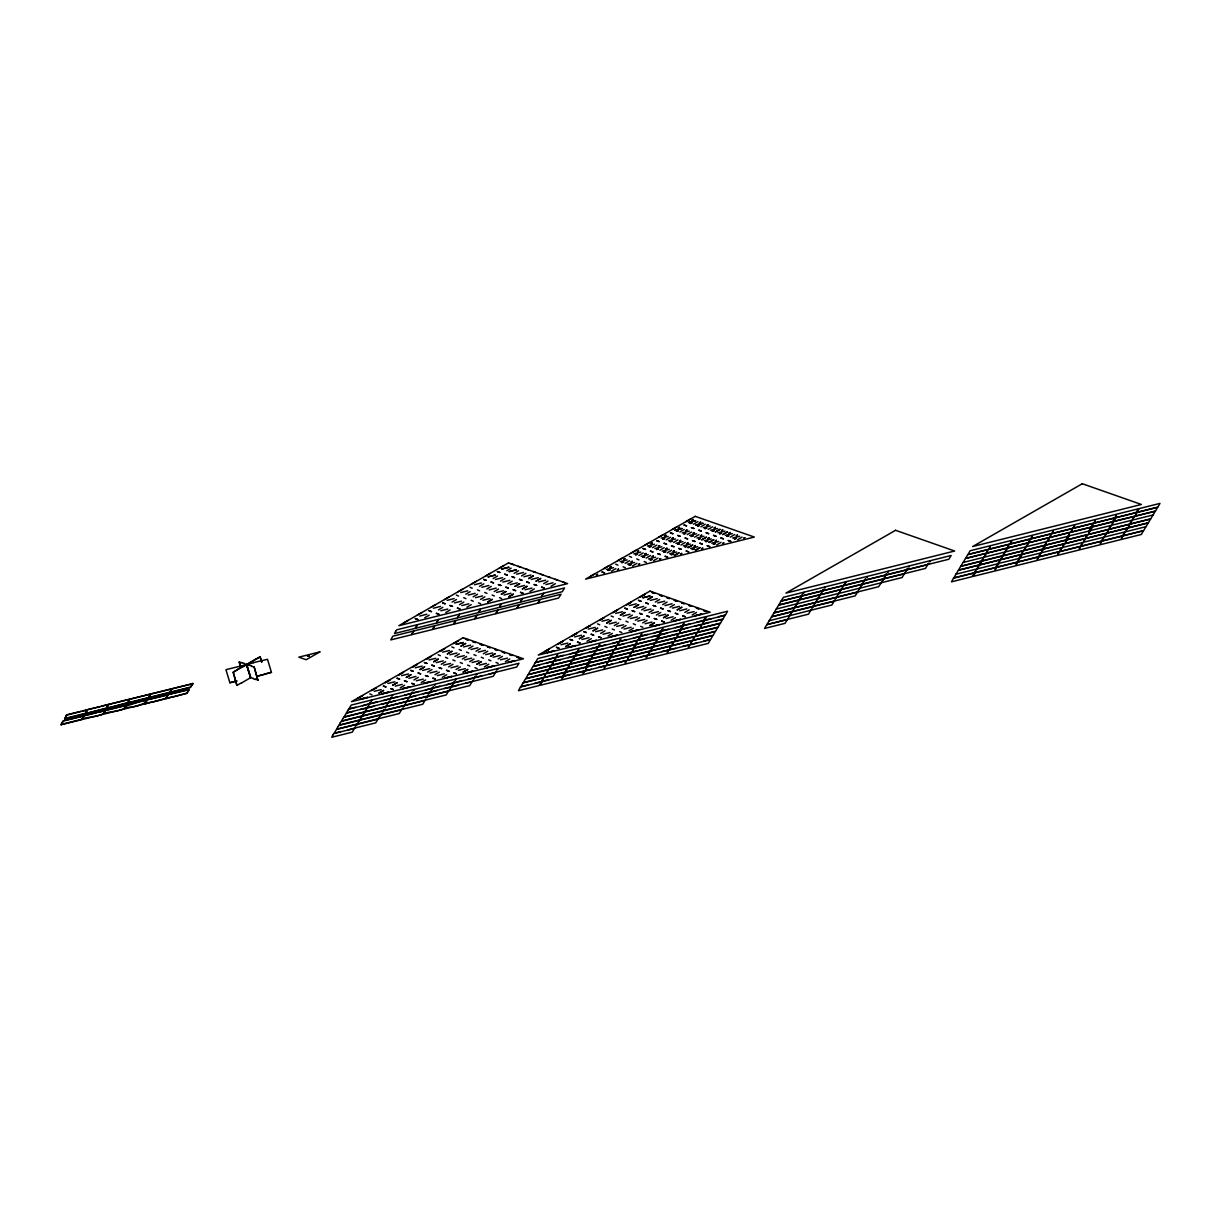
<?xml version="1.0" encoding="UTF-8"?>
<svg xmlns="http://www.w3.org/2000/svg" width="1221" height="1221" viewBox="0 0 1221 1221"><rect width="100%" height="100%" fill="white"/><g stroke="black" fill="none" stroke-linecap="round" stroke-linejoin="round"><path stroke-width="1.5" d="M61.538 723.32L63.324 720.741L83.913 715.888L78.861 717.154M65.919 716.086L66.682 714.834L192.979 683.607L190.445 687.438L169.933 692.551L171.459 690.048M98.199 712.331L104.96 710.637L84.356 715.491L81.639 719.642L61.126 724.755L63.4 721L77.213 717.49M100.107 706.715L87.714 709.584L85.256 713.675L64.744 718.787L66.758 715.094L80.83 711.522M61.126 724.755L61.889 723.504M64.744 718.787L66.27 716.284M61.05 724.496L81.563 719.383C83.074 717.353 96.154 717.338 102.595 714.132C103.877 712.148 117.109 711.98 123.642 708.897C123.733 707.02 133.165 707.737 138.004 705.585M96.49 712.682L84.447 715.75L83.165 717.139L83.837 715.628M64.667 718.528L85.18 713.415L86.691 710.897L85.791 713.537L106.212 708.165L107.738 705.662L106.822 708.287L127.259 702.914L129.38 700.533M82.173 719.52L102.686 714.392L105.403 710.256L125.992 705.387L105.479 710.515L104.197 711.889L104.869 710.378M85.791 713.537L106.303 708.424L108.837 704.593M125.229 706.654L125.916 705.128M103.205 714.27L123.718 709.157L126.435 705.005L146.947 699.892L145.772 702.594M171.367 689.789L169.414 692.689L148.901 697.802L150.824 693.849L148.367 697.924L127.854 703.052L129.792 699.099L129.029 700.35M140.247 701.495L125.153 706.394M137.958 705.662L146.047 702.518M166.819 697.344L167.994 694.642L147.482 699.755L146.276 701.403L146.947 699.892M124.237 709.019L144.75 703.907L145.436 702.396M167.079 697.283L165.797 698.656L145.284 703.769L145.955 702.258M152.045 701.877L145.284 703.769M152.121 702.136L159.051 700.35M159.005 700.411L165.72 698.397L166.468 697.145M173.153 696.886L186.752 693.146L189.026 689.392L168.513 694.505L167.308 696.153L167.994 694.642M188.614 690.842L186.828 693.421L166.315 698.534L167.002 697.023M188.263 690.643L189.026 689.392M169.856 692.292L190.369 687.179L192.903 683.348M261.889 661.98L260.104 656.806L246.947 664.499L225.946 669.673L229.884 682.737L236.813 680.952M237.607 669.474L233.303 672.252L236.905 685.363L233.104 672.267L246.459 664.56L250.778 677.518L241.544 683.012M253.617 662.56L267.506 659.309L271.428 672.374L257.875 676.037L264.804 674.251M264.682 674.068L271.474 672.298M341.025 731.562L334.203 733.211L336.477 729.456L356.975 724.328L356.227 725.579L357.509 724.206L378.022 719.093L375.747 722.847L355.235 727.96L355.464 726.846L354.701 728.098L347.771 730.082M353.098 711.461L346.291 713.217L344.017 716.971L364.53 711.858L365.812 710.469L365.064 711.721L385.577 706.608L386.859 705.219L386.095 706.486L406.608 701.358L407.89 699.984L407.142 701.236L427.64 696.123L428.403 694.871L428.174 695.985L448.687 690.872L449.969 689.483L449.206 690.735L469.719 685.622L471.993 681.867L465.43 683.256M355.769 707.218L348.931 708.852L351.205 705.097L371.718 699.984L370.955 701.236L372.252 699.847L392.765 694.734L392.002 695.985L393.284 694.596L413.797 689.483L413.568 690.613L414.316 689.361L434.829 684.248L434.6 685.363L435.363 684.111L455.876 678.998L455.112 680.25L456.395 678.861L476.907 673.748L476.159 674.999L477.442 673.61L497.954 668.498L497.191 669.749L498.473 668.375L518.986 663.262L516.712 667.017L496.199 672.13L496.428 671.001L495.68 672.267L488.736 674.251M360.241 709.477L366.804 708.104L366.056 709.355L367.338 707.966L374.13 706.211M362.515 705.723L369.444 703.739L370.207 702.487L369.978 703.601L376.846 701.892M374.221 691.3L381.196 689.621M419.749 616.071L426.816 614.239M413.827 630.967L411.279 634.798L390.766 639.911L392.78 636.217L561.095 594.245L558.546 598.061L538.034 603.189L539.56 600.671L537.515 603.311L517.002 608.424L519.017 604.731M416.04 627.121L416.804 625.869M387.896 683.455L394.856 681.791M433.424 608.241L440.476 606.41M381.273 704.227L387.851 702.853L387.088 704.105L388.37 702.716L395.161 700.961M383.547 700.472L390.491 698.488L391.239 697.237L391.01 698.366L397.848 696.718M395.222 686.126L402.228 684.37M401.572 675.625L408.531 673.961M440.842 610.744L447.802 609.065M447.145 600.335L454.151 598.58M434.859 625.717L432.326 629.548L411.813 634.661L412.805 632.28M437.072 621.871L437.835 620.619M408.882 678.296L415.949 676.465M415.232 667.795L422.207 666.132M454.502 602.915L461.523 601.159M460.76 592.567L467.78 590.827M402.32 698.992L408.882 697.603L408.119 698.855L409.417 697.481L416.208 695.711M404.594 695.222L411.523 693.253L412.286 691.986L412.042 693.116L418.925 691.391M416.3 680.799L423.275 679.12M422.558 670.466L429.609 668.635M428.907 659.966L435.882 658.302M461.828 605.57L468.833 603.83M468.177 595.085L475.183 593.33M474.435 584.737L481.44 582.997M455.906 620.482L453.357 624.297L432.845 629.41L433.837 627.045M458.119 616.62L458.882 615.369M429.975 672.969L436.935 671.291M436.233 662.637L443.238 660.882M442.582 652.136L449.542 650.472M475.549 597.664L482.554 595.924M481.852 587.255L488.858 585.5M423.351 693.742L429.929 692.353L429.166 693.604L430.448 692.231L437.24 690.476M425.625 689.987L432.555 688.003L433.318 686.751L433.089 687.866L439.972 686.156M437.286 675.625L444.352 673.809M443.635 665.14L450.61 663.461M449.893 654.792L456.959 652.976M482.906 600.259L489.88 598.58M489.163 589.911L496.23 588.095M495.467 579.502L502.533 577.67M479.151 611.385L479.914 610.118M476.938 615.231L474.923 618.925L495.436 613.812L497.481 611.172M450.961 667.795L458.028 665.979M457.31 657.31L464.285 655.631M463.568 646.962L470.634 645.146M496.581 592.414L503.556 590.75M502.838 582.081L509.859 580.326M444.398 688.491L450.961 687.118L450.198 688.369L451.48 686.98L458.287 685.225M446.672 684.737L453.601 682.753L454.349 681.501L454.12 682.615L461.004 680.906M458.379 670.314L465.338 668.635M464.682 659.889L471.688 658.15M470.985 649.48L477.945 647.802M503.952 595.009L510.958 593.253M510.256 584.584L517.261 582.844M516.559 574.175L523.519 572.496M497.97 609.981L495.97 613.675L516.468 608.562L518.513 605.921M472.054 662.484L479.014 660.805M478.311 652.136L485.363 650.32M517.582 587.255L524.633 585.424M523.916 576.755L530.937 575.015M467.704 679.486L474.633 677.502L475.396 676.251L475.167 677.38L482.005 675.732M479.365 665.14L486.385 663.385M485.714 654.639L492.689 652.976M524.984 589.758L531.959 588.079M531.242 579.426L538.263 577.67M493.086 657.234L500.091 655.479M538.659 581.929L545.665 580.173M500.457 659.813L507.417 658.134M545.985 584.584L553.037 582.768M539.285 600.747L540.048 599.496M527.747 684.996L520.909 686.645L522.924 682.951L565.002 672.466L562.469 676.281L555.708 677.96M539.758 664.972L532.753 666.712L530.738 670.405L551.251 665.292L553.296 662.652L551.77 665.155L572.283 660.042L574.328 657.417L572.817 659.92L593.33 654.807L594.841 652.289L593.849 654.67L614.361 649.557L616.407 646.916L614.896 649.419L635.408 644.306M542.49 660.653L535.653 662.286L537.667 658.592L705.967 616.62L703.433 620.451L696.626 622.206M534.493 683.516L541.422 681.532L542.948 679.029L541.956 681.394L548.824 679.685M546.962 662.911L560.851 659.645M549.236 659.157L556.165 657.173L557.676 654.67L556.684 657.051L563.568 655.326M560.943 644.734L567.902 643.055M606.471 569.505L613.522 567.673M574.618 636.904L581.578 635.225M620.146 561.675L627.151 559.92M567.994 657.676L581.883 654.395M570.268 653.907L577.197 651.922L578.723 649.419L577.731 651.8L584.569 650.152M581.974 639.483L588.995 637.728M588.278 629.074L595.253 627.396M627.548 564.178L634.569 562.438M633.806 553.846L640.827 552.09M595.604 631.73L602.655 629.899M601.953 621.245L608.913 619.566M641.223 556.349L648.229 554.609M647.481 546.016L654.487 544.261M570.344 674.572L563.507 676.022L566.056 672.191L586.568 667.078L585.576 669.459L589.545 662.896L610.057 657.783L609.065 660.149L613.034 653.586L633.546 648.473L632.57 650.839L636.538 644.276L657.051 639.163L656.059 641.544L657.57 639.041L678.082 633.913L677.09 636.294L678.617 633.791L699.129 628.678L698.137 631.043L699.648 628.54L720.161 623.427L718.146 627.121L634.004 648.107M589.026 652.426L602.915 649.16M591.3 648.672L598.244 646.687L599.755 644.184L598.763 646.55L605.601 644.917M577.487 672.603L591.376 669.322M603.021 634.233L609.981 632.57M609.279 623.9L616.284 622.145M615.628 613.4L622.588 611.736M648.595 558.928L655.601 557.188M654.899 548.519L661.904 546.764M661.202 538.11L668.162 536.431M616.681 626.404L623.656 624.74M622.939 616.071L630.005 614.239M629.288 605.57L636.309 603.83M662.209 551.175L669.276 549.358M668.513 540.766L675.579 538.934M610.073 647.176L623.962 643.91M612.347 643.421L619.276 641.437L620.787 638.934L619.81 641.3L626.632 639.667M598.534 667.353L612.423 664.087M624.007 629.059L631.074 627.243M630.357 618.574L637.331 616.895M636.614 608.241L643.681 606.41M669.627 553.693L676.602 552.014M675.885 543.345L682.905 541.605M682.188 532.936L689.255 531.104M637.728 621.153L644.734 619.413M644.032 610.744L650.991 609.065M650.289 600.411L657.295 598.656M683.302 545.863L690.308 544.108M689.606 535.439L696.565 533.775M631.104 641.925L644.993 638.659M633.378 638.171L640.308 636.187L641.834 633.684L640.842 636.065L647.725 634.34M619.566 662.103L633.455 658.836M645.1 623.748L652.06 622.069M651.358 613.4L658.409 611.584M657.707 602.915L664.712 601.159M690.628 548.519L697.679 546.687M696.962 538.034L703.983 536.278M703.235 527.686L710.24 525.946M658.76 615.918L665.735 614.239M665.018 605.57L672.084 603.754M704.288 540.689L711.309 538.934M710.591 530.265L717.612 528.525M652.151 636.69L658.974 635.241L656.44 639.056L635.927 644.184L636.919 641.803L632.951 648.366L612.438 653.479L613.43 651.114L609.447 657.676L588.934 662.789L589.926 660.408L585.958 666.971L565.445 672.099L566.956 669.581L564.926 672.222L544.413 677.334L545.39 674.969L543.879 677.472L523.366 682.585L525.381 678.891L588.491 663.156M654.425 632.921L661.355 630.936L662.866 628.433L661.874 630.814L668.711 629.166M640.613 656.852L654.502 653.586M666.132 618.498L673.137 616.742M672.435 608.089L679.395 606.41M711.706 543.192L718.711 541.452M718.009 532.783L724.969 531.104M679.761 610.744L686.812 608.913M725.381 535.363L732.386 533.623M666.773 633.287L660.027 634.981L657.493 638.797L720.604 623.061L722.618 619.368L715.781 621.016M675.457 627.686L682.386 625.701L683.913 623.198L682.921 625.564L689.758 623.931M673.656 631.578L680.54 629.853L679.548 632.234L681.074 629.731L688.003 627.747M661.645 651.617L675.534 648.336M687.164 613.247L694.139 611.584M732.692 538.018L739.712 536.278M682.676 646.367L696.565 643.101M694.749 626.251L701.587 624.618L700.595 626.984L702.106 624.48L709.035 622.496M711.309 618.742L704.486 620.192L707.02 616.361L727.533 611.248L725.518 614.941L718.467 616.773M703.723 641.117L710.775 639.3L712.789 635.607L692.276 640.72L690.765 643.223L691.758 640.857L671.245 645.97L669.719 648.473L670.711 646.092L650.198 651.205L648.687 653.723L649.679 651.342L629.166 656.455L627.655 658.958L628.632 656.593L608.134 661.706L606.608 664.209L607.6 661.828L587.087 666.956M844.703 584.157L845.451 582.905M956.241 573.992L958.256 570.299L1021.367 554.563L1018.833 558.394M963.338 562.27L965.353 558.577L1091.574 527.106M976.754 568.879L978.799 566.254L977.288 568.757M983.851 557.158L985.896 554.517L984.385 557.02M997.786 563.644L999.831 561.004L998.32 563.507L1019.535 558.348L1018.009 560.851L1020.054 558.211M1004.883 551.907L1006.928 549.282L1005.417 551.785M999.022 563.461L996.473 567.277L1143.741 530.555L1145.756 526.861M1025.93 546.672L1027.975 544.032L1026.449 546.535M1046.962 541.422L1049.007 538.782L1047.496 541.285M1040.567 553.098L1039.056 555.601L1041.086 552.96M1061.598 547.847L1060.087 550.35L1062.133 547.725M1069.23 535.988L1065.353 542.414L1066.33 540.033L1045.817 545.146L1043.283 548.977L1148.473 522.741L1150.487 519.047L1129.974 524.16L1128.463 526.663L1129.456 524.297L1108.943 529.41L1107.416 531.913L1108.409 529.548L1087.896 534.661L1085.851 537.301L1087.377 534.783L1066.864 539.896M1089.04 530.921L1092.917 524.511L1091.94 526.892L1112.438 521.764L1116.33 515.354L1115.338 517.735L1135.851 512.622L1138.384 508.791L970.085 550.763L968.07 554.456L988.583 549.343L990.094 546.84L989.102 549.206L1009.614 544.093L1011.66 541.452L1010.149 543.956L1030.661 538.843L1032.172 536.34L1031.18 538.72L1051.693 533.608L1053.219 531.089L1052.227 533.47L1072.74 528.357L1074.77 525.717L1073.259 528.22L1093.772 523.107L1095.283 520.604L1094.306 522.985L1114.804 517.857M1082.645 542.612L1081.134 545.115L1083.164 542.475M1103.677 537.362L1102.166 539.865L1104.211 537.225M1110.774 525.64L1109.263 528.144L1111.308 525.503M1124.724 532.112L1123.198 534.615L1125.243 531.974M1131.821 520.39L1130.295 522.893L1132.34 520.253M1152.853 515.14L1150.838 518.833L1066.696 539.819M237.408 669.49L241.88 666.925M253.312 678.357L250.641 677.609L246.779 664.438L255.754 659.081M242.17 667.17L246.642 664.606M255.632 659.355L260.302 656.776M236.905 685.363L241.666 682.737M239.209 661.98L240.537 666.315L239.209 661.98L241.926 662.759M244.124 663.705L249.282 665.338M511.034 563.781L513.492 564.636M251.495 666.3L254.197 667.063L257.829 680.128L254.197 667.063M518.406 566.361L520.863 567.216M470.024 587.27L472.237 588.217M456.349 595.1L458.562 596.062M525.778 568.94L528.235 569.81M477.396 589.85L479.594 590.811M250.458 677.533L246.428 664.636M463.721 597.68L465.934 598.641M533.134 571.535L535.592 572.39M484.768 592.444L486.965 593.391M255.464 679.288L258.074 680.036M471.092 600.274L473.29 601.22M540.506 574.114L542.963 574.969M492.124 595.024L494.337 595.97M478.464 602.853L480.662 603.815M547.878 576.694L550.335 577.564M499.496 597.603L501.694 598.565M555.234 579.288L557.692 580.143M629.395 556.364L631.608 557.325M562.606 581.868L565.064 582.722M615.735 564.194L617.933 565.155M636.767 558.959L638.98 559.905M623.092 566.788L625.305 567.734M644.139 561.538L646.336 562.484M451.801 646.916L453.998 647.863M438.125 654.746L440.323 655.692M459.157 649.496L461.37 650.442M445.497 657.325L447.695 658.287M466.529 652.075L468.727 653.037M452.854 659.905L455.067 660.866M369.765 693.894L371.978 694.856M473.901 654.67L476.098 655.616M460.225 662.499L462.423 663.446M481.257 657.249L483.47 658.195M467.597 665.079L469.795 666.04M488.629 659.828L490.842 660.79M611.172 616.01L613.369 616.956M474.954 667.658L477.167 668.62M597.496 623.839L599.709 624.801M496.001 662.423L498.199 663.369M618.543 618.589L620.741 619.551M604.868 626.419L607.066 627.38M625.9 621.184L628.113 622.13M612.24 629.013L614.438 629.96M633.272 623.763L635.469 624.709M619.596 631.593L621.81 632.554M640.643 626.342L642.841 627.304M246.947 664.499L253.739 662.744M500.686 604.944L501.968 603.556L522.481 598.443L520.207 602.197L499.694 607.325L499.923 606.196M521.718 599.694L523.015 598.321L543.528 593.192L541.254 596.962L520.741 602.075L520.97 600.946M542.765 594.459L544.047 593.07L564.56 587.957L562.286 591.712L541.773 596.825L542.002 595.711M82.54 711.156L86.05 710.286M192.979 683.607L101.74 706.089M127.778 702.792L148.29 697.664M148.825 697.542L169.337 692.429M106.822 708.287L127.259 702.914M454.884 621.794L453.891 624.16L474.404 619.047L476.434 616.422M141.972 701.403L147.024 700.152M168.071 694.902L147.482 699.755M189.102 689.651L168.513 694.505M173.123 696.55L166.315 698.534M229.884 682.737L236.767 681.028M801.602 595.97L781.089 601.083L801.51 596.123M802.136 595.833L822.649 590.72M823.168 590.598L843.68 585.47M844.199 585.347L864.712 580.234M885.759 574.984L865.246 580.097L885.668 575.137M886.278 574.847L906.791 569.734M907.325 569.612L927.838 564.484M802.044 595.985L822.557 590.872M823.076 590.735L843.589 585.622M844.108 585.5L864.621 580.387M886.187 574.999L906.699 569.886M907.234 569.749L927.746 564.636M1114.987 517.948L967.719 554.67L965.704 558.363L986.217 553.25L987.728 550.747L986.736 553.113L1007.249 548L1008.775 545.497L1007.783 547.878L1028.296 542.75L1029.807 540.247L1028.815 542.628L1049.327 537.515L1050.854 535.012L1049.862 537.377L1070.374 532.264L1072.404 529.624L1070.893 532.127L1091.406 527.014M778.723 604.99L799.236 599.877M820.283 594.627L799.77 599.74L820.191 594.78M820.802 594.505L841.315 589.392M841.834 589.255L862.347 584.142M862.881 584.004L883.394 578.891M904.425 573.641L883.912 578.754L904.334 573.794M778.632 605.143L799.145 600.03M820.71 594.658L841.223 589.529M841.742 589.407L862.255 584.294M862.789 584.157L883.302 579.044M882.539 580.296L884.676 577.502L878.662 586.706L858.149 591.819L858.378 590.705L855.249 595.863L834.737 600.976L834.981 599.862L831.852 605.021L811.339 610.134L811.568 609.02L808.455 614.178L787.942 619.291L788.171 618.162L785.042 623.336L764.529 628.449L783.363 597.328L803.876 592.216L803.113 593.467L804.41 592.078L824.923 586.965L824.679 588.079L825.442 586.828L845.955 581.715L845.726 582.844L846.474 581.593L866.986 576.465L866.757 577.594L867.52 576.343L888.033 571.23L887.804 572.344L888.552 571.092L909.065 565.979L908.836 567.093L909.599 565.842L930.112 560.729L929.868 561.858L930.631 560.607L951.144 555.479L948.87 559.249L928.357 564.361L928.586 563.232L925.472 568.406L904.959 573.519L905.188 572.39L902.06 577.548L881.547 582.676L881.776 581.547M776.266 609.05L796.87 603.785M797.313 603.8L817.917 598.534M818.345 598.565L838.949 593.299M839.376 593.314L859.981 588.049M860.423 588.064L881.028 582.799M1068.177 536.263L962.987 562.484L960.973 566.178L981.486 561.065L982.997 558.562L982.02 560.943L1002.517 555.814L1004.562 553.189L1003.052 555.692L1023.564 550.579L1025.609 547.939L1024.083 550.442L1044.596 545.329L1046.122 542.826L1045.13 545.192L1065.643 540.079L1069.52 533.669L1068.528 536.034L1089.743 530.876L1088.75 533.256L1092.627 526.846L1113.14 521.718L1112.148 524.099L1116.04 517.689L1136.553 512.576L1135.561 514.941L1137.072 512.438L1157.584 507.325L1155.57 511.019L1113.491 521.504L1134.187 516.483L1132.661 518.986L1134.706 516.346L1155.219 511.233L1153.204 514.926L1090.094 530.662M635.485 644.551L530.296 670.772L528.281 674.465L548.794 669.352L550.839 666.712L549.313 669.215L569.825 664.102L571.871 661.477L570.36 663.98L590.872 658.867L592.383 656.349L591.391 658.73L611.904 653.617M773.992 612.805L794.505 607.692M815.552 602.441L795.039 607.57L815.46 602.594M816.071 602.319L836.583 597.206M837.102 597.069L857.615 591.956M773.9 612.957L794.413 607.844M815.979 602.472L836.492 597.359M837.011 597.222L857.524 592.109M611.996 653.846L527.838 674.831L525.824 678.525L546.336 673.412L547.847 670.909L546.871 673.275L567.368 668.162L569.413 665.521L567.902 668.04L588.415 662.911M634.081 648.336L654.593 643.223L653.601 645.604L655.112 643.101L675.625 637.973L674.633 640.353L676.159 637.85L696.672 632.737L695.68 635.103L697.191 632.6L717.704 627.487L715.689 631.181L610.5 657.417M771.626 616.712L792.139 611.599M792.673 611.477L813.186 606.364M834.218 601.114L813.705 606.226L834.126 601.266M771.535 616.864L792.047 611.752M792.582 611.629L813.094 606.501M610.576 657.646L631.089 652.533L630.112 654.899L631.623 652.396L652.136 647.283L651.144 649.664L652.655 647.145L673.168 642.032L672.176 644.413L673.702 641.91L694.215 636.797L693.223 639.163L694.734 636.66L715.247 631.547L713.232 635.241L587.011 666.712M769.169 620.772L789.773 615.506M790.216 615.537L810.82 610.271M766.895 624.542L787.408 619.413M766.803 624.679L787.316 619.566M690.521 519.017L685.958 521.626M697.878 521.596L693.528 524.191M676.846 526.846L672.283 529.456M705.25 524.191L700.9 526.785M684.218 529.441L679.853 532.02M712.621 526.77L708.272 529.365M663.171 534.676L658.623 537.286M691.574 532.02L687.225 534.615M670.543 537.271L666.193 539.85M698.946 534.6L694.596 537.194M649.496 542.506L644.947 545.115M677.914 539.85L673.549 542.445M734.721 534.523L730.372 537.118M656.867 545.1L652.518 547.68M685.271 542.429L680.921 545.024M742.078 537.103L737.728 539.697M635.836 550.335L631.272 552.945M664.239 547.68L659.889 550.274M721.046 542.353L716.696 544.948M503.8 565.582L499.236 568.192M643.192 552.93L638.842 555.524M671.611 550.259L667.246 552.854M511.172 568.162L506.807 570.756M622.161 558.18L617.597 560.79M650.564 555.509L646.214 558.104M490.125 573.412L485.576 576.022M518.528 570.756L514.178 573.336M629.532 560.76L625.183 563.354M657.936 558.089L653.586 560.683M497.496 575.991L493.147 578.586M525.9 573.336L521.55 575.93M608.485 566.01L603.937 568.62M636.889 563.339L632.539 565.934M476.449 581.242L471.901 583.852M504.868 578.586L500.503 581.165M615.857 568.589L611.507 571.184M483.821 583.821L479.471 586.416M512.225 581.165L507.875 583.76M594.825 573.839L590.262 576.449M462.79 589.071L458.226 591.681M491.193 586.416L486.843 589.01M548 581.089L543.65 583.684M470.146 591.651L465.796 594.245M498.565 588.995L494.2 591.59M555.372 583.669L551.022 586.263M449.114 596.901L444.551 599.511M477.518 594.245L473.168 596.84M534.325 588.919L529.975 591.513M456.486 599.496L452.136 602.075M484.89 596.825L480.54 599.419M435.439 604.731L430.891 607.341M463.843 602.075L459.493 604.67M442.811 607.325L438.461 609.905M471.214 604.654L466.865 607.249M421.779 612.56L417.216 615.17M450.183 609.905L445.833 612.499M429.136 615.155L424.786 617.734M408.104 620.39L403.541 623M659.676 599.496L655.326 602.075M667.048 602.075L662.698 604.67M646.001 607.325L641.651 609.905M674.404 604.654L670.054 607.249M653.372 609.905L649.023 612.499M632.341 615.155L627.976 617.75M660.744 612.484L656.394 615.079M689.148 609.828L684.798 612.423M639.697 617.734L635.347 620.329M696.519 612.408L692.154 615.002M618.665 622.985L614.316 625.579M647.069 620.314L642.719 622.908M675.472 617.658L671.123 620.253M626.037 625.564L621.672 628.159M604.99 630.814L600.64 633.409M633.394 628.143L629.044 630.738M472.954 646.046L468.605 648.641M612.362 633.394L608.012 635.988M480.326 648.641L475.976 651.236M591.315 638.644L586.965 641.239M459.294 653.876L454.929 656.471M487.698 651.22L483.348 653.815M466.651 656.471L462.301 659.065M445.619 661.721L441.269 664.3M474.023 659.05L469.673 661.645M502.426 656.394L498.076 658.974M452.991 664.3L448.626 666.895M509.798 658.974L505.448 661.568M431.944 669.551L427.594 672.13M460.348 666.88L455.998 669.474M488.751 664.224L484.401 666.819M439.316 672.13L434.966 674.725M418.269 677.38L413.919 679.96M446.688 674.709L442.323 677.304M425.641 679.96L421.291 682.554M404.609 685.21L400.259 687.805M241.59 662.591L244.292 663.354M248.962 665.17L251.663 665.933M253.129 678.708L255.8 679.456M260.104 656.806L261.691 661.996M171.947 688.858L171.184 690.109M332.997 734.828L331.746 737.27L352.259 732.157L354.533 728.388L334.02 733.5L332.997 734.828M337.912 726.709L336.645 729.151L357.158 724.038L358.455 722.649L357.692 723.9L378.205 718.787L378.953 717.536L378.724 718.65L399.236 713.537L401.511 709.783L380.998 714.895L379.716 716.284L380.479 715.033L359.966 720.146L358.684 721.535L359.432 720.268L338.919 725.396L337.912 726.709M340.369 722.649L339.102 725.091L359.615 719.978L360.897 718.589L360.149 719.841L380.662 714.728L381.944 713.339L381.181 714.59L401.694 709.477L402.976 708.104L402.228 709.355L422.741 704.242L425.015 700.472L404.502 705.585L403.739 706.852L403.968 705.723L383.455 710.836L382.707 712.087L382.936 710.973L362.423 716.086L361.141 717.475L361.889 716.223L341.376 721.336L340.369 722.649M342.811 718.589L341.559 721.031L362.072 715.918L363.354 714.529L362.606 715.781L383.119 710.668L383.867 709.416L383.638 710.53L404.151 705.417L405.433 704.044L404.685 705.295L425.198 700.182L425.946 698.931L425.717 700.045L446.23 694.932L448.504 691.178L427.991 696.291L427.228 697.542L427.472 696.413L406.959 701.526L405.662 702.914L406.425 701.663L385.912 706.776L385.164 708.027L385.393 706.913L364.881 712.026L363.599 713.415L364.346 712.164L343.834 717.276L342.811 718.589M347.726 710.469L346.474 712.911L366.987 707.798L368.269 706.41L367.521 707.661L388.034 702.548L389.316 701.175L388.553 702.426L409.066 697.298L410.348 695.924L409.584 697.176L430.097 692.063L431.395 690.674L430.631 691.925L451.144 686.812L451.907 685.561L451.663 686.675L472.176 681.562L472.939 680.311L472.71 681.44L493.223 676.312L495.497 672.557L474.984 677.67L473.702 679.059L474.45 677.808L453.937 682.921L452.655 684.309L453.418 683.058L432.906 688.171L432.142 689.422L432.371 688.293L411.874 693.421L410.577 694.795L411.34 693.543L390.827 698.656L390.064 699.908L390.308 698.794L369.795 703.907L368.513 705.295L369.261 704.044L348.748 709.157L347.726 710.469M395.757 631.104L394.505 633.546L415.018 628.433L415.781 627.182L415.552 628.311L436.065 623.183L437.347 621.81L436.584 623.061L457.097 617.948L458.379 616.559L457.616 617.811L478.128 612.698L478.891 611.446L478.663 612.56L499.175 607.447L501.449 603.693L480.937 608.806L479.655 610.195L480.402 608.943L459.89 614.056L458.608 615.445L459.371 614.178L438.858 619.306L438.095 620.558L438.339 619.429L417.826 624.542L417.063 625.793L417.292 624.679L396.779 629.792L395.757 631.104M360.561 699.129L367.567 697.374L360.561 699.129M381.593 693.879L388.599 692.124L381.593 693.879M402.625 688.629L409.645 686.889L402.625 688.629M423.672 683.378L430.677 681.639L423.672 683.378M488.156 576.831L495.161 575.091L488.156 576.831M456.242 644.306L463.263 642.567L456.242 644.306M501.816 569.001L508.836 567.261L501.816 569.001M444.703 678.143L451.724 676.388L444.703 678.143M509.188 571.596L516.208 569.841L509.188 571.596M465.75 672.893L472.756 671.138L465.75 672.893M486.782 667.643L493.788 665.903L486.782 667.643M507.814 662.393L514.835 660.653L507.814 662.393M520.467 687.011L518.452 690.704L538.965 685.591L541.498 681.761L520.467 687.011M535.21 662.652L533.195 666.345L553.708 661.233L555.753 658.592L554.227 661.11L574.74 655.982L576.785 653.357L575.274 655.86L595.787 650.747L597.298 648.229L596.306 650.61L616.819 645.497L618.864 642.856L617.353 645.36L637.866 640.247L639.896 637.606L638.385 640.125L658.897 634.996L660.943 632.371L659.416 634.874L679.929 629.761L682.478 625.93L535.21 662.652M547.267 652.563L554.288 650.808L547.267 652.563M540.781 684.081L540.018 685.332L708.317 643.36L710.332 639.667L689.819 644.78L688.308 647.283L689.3 644.902L668.787 650.03L667.261 652.533L668.253 650.152L647.74 655.265L646.23 657.783L647.222 655.402L626.709 660.515L625.198 663.018L626.19 660.653L605.677 665.766L604.151 668.269L605.143 665.888L584.63 671.016L583.119 673.519L584.111 671.138L563.598 676.251L562.072 678.754L563.064 676.388L542.551 681.501L540.781 684.081M568.314 647.313L575.32 645.573L568.314 647.313M589.346 642.063L596.352 640.323L589.346 642.063M610.378 636.828L617.399 635.073L610.378 636.828M674.862 530.28L681.883 528.525L674.862 530.28M642.963 597.741L649.984 596.001L642.963 597.741M688.537 522.451L695.558 520.695L688.537 522.451M631.425 631.578L638.43 629.822L631.425 631.578M695.909 525.03L702.914 523.275L695.909 525.03M652.457 626.327L659.477 624.587L652.457 626.327M673.504 621.077L680.509 619.337L673.504 621.077M681.745 628.235L680.982 629.487L723.061 619.001L725.076 615.308L704.563 620.421L703.052 622.924L704.029 620.558L683.531 625.671L681.745 628.235M694.535 615.842L701.556 614.087L694.535 615.842M790.536 614.255L788.934 616.91L790.536 614.255M792.902 610.347L791.3 613.003L792.902 610.347M795.268 606.44L793.665 609.096L795.268 606.44M797.634 602.533L796.016 605.189L797.634 602.533M799.999 598.626L798.381 601.281L799.999 598.626M802.365 594.719L800.747 597.374L802.365 594.719M813.934 605.097L812.331 607.753L813.934 605.097M816.3 601.19L814.697 603.846L816.3 601.19M818.665 597.283L817.063 599.938L818.665 597.283M821.031 593.375L819.428 596.031L821.031 593.375M823.397 589.468L821.794 592.124L823.397 589.468M837.347 595.955L835.729 598.611L837.347 595.955M839.712 592.048L838.094 594.703L839.712 592.048M842.078 588.125L840.46 590.781L842.078 588.125M844.444 584.218L842.826 586.874L844.444 584.218M860.744 586.797L859.141 589.453L860.744 586.797M863.11 582.89L861.507 585.546L863.11 582.89M865.475 578.983L863.873 581.639L865.475 578.983M886.507 573.733L884.904 576.388L886.507 573.733M907.554 568.482L905.951 571.138L907.554 568.482M953.525 578.128L951.51 581.822L972.023 576.694L974.556 572.878L953.525 578.128M955.89 574.221L953.876 577.915L974.389 572.786L975.9 570.283L974.923 572.664L995.436 567.551L997.969 563.72L955.89 574.221M960.622 566.391L958.607 570.085L979.12 564.972L981.165 562.332L979.654 564.85L1000.152 559.722L1002.197 557.097L1000.686 559.6L1021.199 554.487L1022.71 551.984L1021.718 554.349L1042.23 549.236L1044.779 545.405L960.622 566.391M973.839 575.183L973.076 576.434L1141.376 534.462L1143.39 530.769L1122.877 535.897L1121.366 538.4L1122.358 536.019L1101.846 541.132L1100.319 543.635L1101.311 541.269L1080.799 546.382L1079.288 548.885L1080.28 546.52L1059.767 551.633L1057.722 554.273L1059.233 551.755L1038.735 556.883L1037.209 559.386L1038.201 557.005L1017.688 562.118L1016.177 564.621L1017.169 562.255L996.657 567.368L995.13 569.871L996.122 567.506L975.61 572.618L973.839 575.183M1020.634 556.883L1019.886 558.134L1146.107 526.648L1148.122 522.954L1127.609 528.067L1126.098 530.586L1127.09 528.205L1106.577 533.318L1105.051 535.821L1106.043 533.455L1085.53 538.568L1084.019 541.071L1085.011 538.69L1064.498 543.818L1062.987 546.321L1063.964 543.94L1043.451 549.053L1041.94 551.556L1042.932 549.191L1022.42 554.303L1020.634 556.883M1137.651 511.095L1136.904 512.347L1157.935 507.112L1159.95 503.418L1139.437 508.531L1137.651 511.095M309.249 655.906L307.509 656.333L309.249 655.906M319.856 651.907L306.181 659.737L298.824 657.157L319.856 651.907M508.501 562.881L398.84 625.701L567.597 583.623L508.501 562.881M492.261 599.404L487.698 602.029L492.261 599.404M505.921 591.575L501.373 594.184L505.921 591.575M519.597 583.745L515.033 586.355L519.597 583.745M533.272 575.915L528.708 578.525L533.272 575.915M513.293 594.169L508.73 596.779L513.293 594.169M526.968 586.339L522.405 588.949L526.968 586.339M540.628 578.51L536.08 581.12L540.628 578.51M463.247 637.667L351.511 701.663L523.458 658.791L463.247 637.667M362.53 695.695L357.967 698.305L362.53 695.695M376.205 687.866L371.642 690.476L376.205 687.866M389.865 680.036L385.317 682.646L389.865 680.036M403.541 672.206L398.992 674.816L403.541 672.206M417.216 664.377L412.652 666.987L417.216 664.377M430.876 656.547L426.327 659.157L430.876 656.547M444.551 648.717L440.003 651.327L444.551 648.717M458.226 640.888L453.663 643.498L458.226 640.888M383.562 690.46L379.014 693.07L383.562 690.46M397.237 682.615L392.689 685.225L397.237 682.615M410.912 674.786L406.349 677.396L410.912 674.786M424.572 666.956L420.024 669.566L424.572 666.956M438.247 659.126L433.699 661.736L438.247 659.126M451.923 651.297L447.359 653.907L451.923 651.297M465.598 643.467L461.034 646.077L465.598 643.467M695.222 516.33L585.561 579.136L754.319 537.057L695.222 516.33M597.557 574.404L596.428 575.045L597.557 574.404M611.217 566.575L610.088 567.216L611.217 566.575M624.893 558.745L623.763 559.386L624.893 558.745M638.568 550.915L637.438 551.556L638.568 550.915M652.228 543.07L651.114 543.727L652.228 543.07M665.903 535.241L664.773 535.897L665.903 535.241M679.578 527.411L678.449 528.067L679.578 527.411M693.238 519.581L692.124 520.222L693.238 519.581M609.905 569.963L608.165 570.405L609.905 569.963M623.565 562.133L621.84 562.576L623.565 562.133M637.24 554.303L635.515 554.746L637.24 554.303M650.915 546.474L649.175 546.901L650.915 546.474M664.59 538.644L662.85 539.072L664.59 538.644M678.25 530.814L676.526 531.242L678.25 530.814M691.925 522.985L690.186 523.412L691.925 522.985M618.589 569.154L617.46 569.795L618.589 569.154M632.264 561.324L631.135 561.965L632.264 561.324M645.924 553.495L644.81 554.136L645.924 553.495M659.599 545.665L658.47 546.306L659.599 545.665M673.275 537.835L672.145 538.476L673.275 537.835M686.935 530.006L685.82 530.647L686.935 530.006M700.61 522.176L699.48 522.817L700.61 522.176M630.936 564.728L629.212 565.155L630.936 564.728M644.612 556.898L642.872 557.325L644.612 556.898M658.287 549.053L656.547 549.496L658.287 549.053M671.947 541.224L670.222 541.666L671.947 541.224M685.622 533.394L683.882 533.836L685.622 533.394M699.297 525.564L697.557 526.007L699.297 525.564M639.621 563.904L638.507 564.56L639.621 563.904M653.296 556.074L652.167 556.715L653.296 556.074M666.971 548.244L665.842 548.885L666.971 548.244M680.646 540.415L679.517 541.056L680.646 540.415M694.306 532.585L693.177 533.226L694.306 532.585M707.982 524.755L706.852 525.396L707.982 524.755M651.983 559.477L650.244 559.905L651.983 559.477M665.643 551.648L663.919 552.075L665.643 551.648M679.319 543.818L677.579 544.245L679.319 543.818M692.994 535.988L691.254 536.416L692.994 535.988M706.654 528.159L704.929 528.586L706.654 528.159M660.668 558.669L659.538 559.31L660.668 558.669M674.343 550.824L673.214 551.48L674.343 550.824M688.003 542.994L686.874 543.65L688.003 542.994M701.678 535.164L700.549 535.821L701.678 535.164M715.353 527.335L714.224 527.976L715.353 527.335M467.719 669.474L463.156 672.084L467.719 669.474M481.395 661.629L476.831 664.239L481.395 661.629M495.054 653.8L490.506 656.41L495.054 653.8M673.015 554.227L671.275 554.655L673.015 554.227M686.69 546.398L684.95 546.825L686.69 546.398M700.35 538.568L698.626 538.995L700.35 538.568M714.026 530.738L712.286 531.166L714.026 530.738M678.968 552.854L674.419 555.463L678.968 552.854M692.643 545.024L688.079 547.634L692.643 545.024M706.318 537.194L701.754 539.804L706.318 537.194M719.978 529.349L715.43 531.959L719.978 529.349M681.7 553.418L680.57 554.059L681.7 553.418M695.375 545.589L694.245 546.23L695.375 545.589M709.05 537.759L707.921 538.4L709.05 537.759M722.71 529.929L721.596 530.57L722.71 529.929M694.047 548.977L692.322 549.419L694.047 548.977M707.722 541.147L705.982 541.59L707.722 541.147M721.397 533.318L719.657 533.76L721.397 533.318M700.015 547.603L695.451 550.213L700.015 547.603M713.675 539.774L709.126 542.383L713.675 539.774M727.35 531.944L722.786 534.554L727.35 531.944M702.747 548.168L701.617 548.809L702.747 548.168M716.406 540.338L715.292 540.979L716.406 540.338M730.082 532.509L728.952 533.15L730.082 532.509M715.094 543.742L713.354 544.169L715.094 543.742M728.754 535.912L727.029 536.34L728.754 535.912M723.778 542.918L722.649 543.574L723.778 542.918M737.453 535.088L736.324 535.729L737.453 535.088M736.126 538.492L734.401 538.919L736.126 538.492M649.969 591.101L538.232 655.097L710.179 612.225L649.969 591.101M549.252 649.129L544.688 651.739L549.252 649.129M562.912 641.3L558.363 643.91L562.912 641.3M576.587 633.47L572.023 636.08L576.587 633.47M590.262 625.64L585.698 628.25L590.262 625.64M603.922 617.811L599.374 620.421L603.922 617.811M617.597 609.981L613.049 612.591L617.597 609.981M631.272 602.151L626.709 604.761L631.272 602.151M644.947 594.322L640.384 596.932L644.947 594.322M744.81 537.683L743.696 538.324L744.81 537.683M570.283 643.894L565.735 646.504L570.283 643.894M583.959 636.065L579.395 638.675L583.959 636.065M597.618 628.235L593.07 630.845L597.618 628.235M611.294 620.405L606.745 623.015L611.294 620.405M624.969 612.56L620.405 615.17L624.969 612.56M638.644 604.731L634.081 607.341L638.644 604.731M652.304 596.901L647.756 599.511L652.304 596.901M654.441 622.908L649.877 625.518L654.441 622.908M668.101 615.079L663.552 617.689L668.101 615.079M681.776 607.249L677.228 609.859L681.776 607.249M895.573 530.296L785.912 593.116L954.669 551.022L895.573 530.296M1082.294 483.73L972.633 546.55L1141.391 504.471L1082.294 483.73M497.374 571.611L499.816 572.466L497.374 571.611M483.699 579.441L486.156 580.296L483.699 579.441M504.731 574.191L507.188 575.045L504.731 574.191M491.071 582.02L493.513 582.89L491.071 582.02M442.689 602.93L445.146 603.785L442.689 602.93M512.103 576.77L514.56 577.64L512.103 576.77M429.014 610.759L431.471 611.629L429.014 610.759M498.427 584.6L500.885 585.47L498.427 584.6M415.338 618.589L417.796 619.459L415.338 618.589M450.045 605.509L452.503 606.379L450.045 605.509M519.474 579.365L521.932 580.219L519.474 579.365M436.385 613.339L438.843 614.209L436.385 613.339M505.799 587.194L508.257 588.049L505.799 587.194M457.417 608.104L459.874 608.958L457.417 608.104M526.831 581.944L529.288 582.799L526.831 581.944M684.081 525.045L686.538 525.9L684.081 525.045M513.171 589.774L515.628 590.643L513.171 589.774M670.421 532.875L672.863 533.73L670.421 532.875M534.203 584.523L536.66 585.393L534.203 584.523M656.745 540.705L659.203 541.575L656.745 540.705M691.452 527.625L693.91 528.495L691.452 527.625M520.528 592.353L522.985 593.223L520.528 592.353M643.07 548.534L645.527 549.404L643.07 548.534M677.777 535.454L680.234 536.324L677.777 535.454M541.575 587.118L544.032 587.973L541.575 587.118M664.117 543.284L666.559 544.154L664.117 543.284M698.824 530.219L701.281 531.074L698.824 530.219M650.442 551.114L652.899 551.984L650.442 551.114M685.149 538.049L687.606 538.904L685.149 538.049M602.06 572.023L604.517 572.893L602.06 572.023M671.474 545.879L673.931 546.733L671.474 545.879M706.181 532.799L708.638 533.653L706.181 532.799M657.814 553.708L660.256 554.563L657.814 553.708M692.521 540.628L694.978 541.483L692.521 540.628M678.845 548.458L681.303 549.313L678.845 548.458M713.552 535.378L716.01 536.248L713.552 535.378M665.17 556.288L667.628 557.158L665.17 556.288M699.877 543.208L702.334 544.078L699.877 543.208M686.217 551.037L688.675 551.907L686.217 551.037M720.924 537.973L723.381 538.827L720.924 537.973M707.249 545.802L709.706 546.657L707.249 545.802M465.46 639.071L467.918 639.941L465.46 639.071M728.281 540.552L730.738 541.407L728.281 540.552M472.832 641.666L475.29 642.521L472.832 641.666M424.45 662.576L426.907 663.43L424.45 662.576M410.775 670.405L413.232 671.26L410.775 670.405M480.204 644.245L482.661 645.115L480.204 644.245M397.115 678.235L399.572 679.09L397.115 678.235M431.822 665.155L434.279 666.01L431.822 665.155M383.44 686.065L385.897 686.919L383.44 686.065M418.147 672.985L420.604 673.855L418.147 672.985M487.561 646.825L490.018 647.695L487.561 646.825M404.472 680.814L406.929 681.684L404.472 680.814M439.194 667.734L441.636 668.604L439.194 667.734M390.812 688.644L393.269 689.514L390.812 688.644M425.519 675.564L427.976 676.434L425.519 675.564M494.932 649.419L497.39 650.274L494.932 649.419M652.182 592.521L654.639 593.375L652.182 592.521M411.843 683.394L414.301 684.264L411.843 683.394M446.55 670.329L449.007 671.184L446.55 670.329M638.507 600.35L640.964 601.205L638.507 600.35M432.89 678.159L435.332 679.013L432.89 678.159M502.304 651.999L504.761 652.869L502.304 651.999M624.847 608.18L627.289 609.035L624.847 608.18M659.554 595.1L662.011 595.955L659.554 595.1M453.922 672.908L456.379 673.763L453.922 672.908M645.878 602.93L648.336 603.785L645.878 602.93M509.676 654.578L512.118 655.448L509.676 654.578M632.203 610.759L634.661 611.629L632.203 610.759M666.91 597.68L669.367 598.549L666.91 597.68M583.821 631.669L586.278 632.524L583.821 631.669M653.25 605.509L655.708 606.379L653.25 605.509M517.032 657.173L519.49 658.027L517.032 657.173M570.161 639.499L572.618 640.369L570.161 639.499M639.575 613.339L642.032 614.209L639.575 613.339M674.282 600.274L676.739 601.129L674.282 600.274M556.486 647.328L558.943 648.198L556.486 647.328M591.193 634.248L593.65 635.118L591.193 634.248M660.607 608.104L663.064 608.958L660.607 608.104M577.518 642.078L579.975 642.948L577.518 642.078M646.947 615.933L649.404 616.788L646.947 615.933M681.654 602.853L684.111 603.708L681.654 602.853M598.565 636.843L601.022 637.698L598.565 636.843M667.979 610.683L670.436 611.538L667.979 610.683M654.303 618.513L656.761 619.383L654.303 618.513M689.01 605.433L691.468 606.303L689.01 605.433M675.35 613.263L677.808 614.132L675.35 613.263M661.675 621.092L664.132 621.962L661.675 621.092M696.382 608.027L698.839 608.882L696.382 608.027M682.707 615.857L685.164 616.712L682.707 615.857M703.754 610.607L706.211 611.462L703.754 610.607"/></g></svg>
